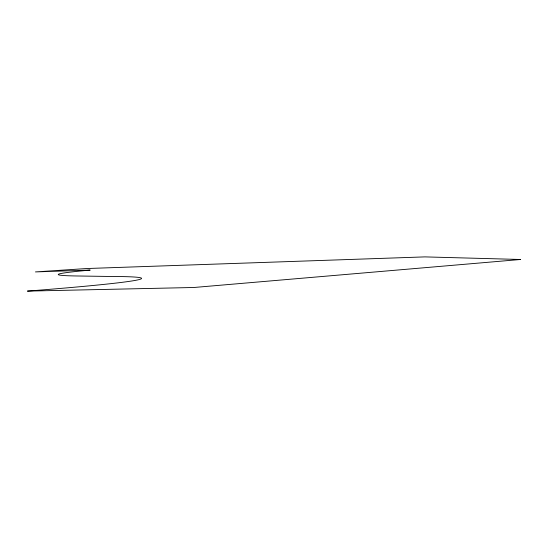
<?xml version="1.0" encoding="UTF-8"?>
<svg xmlns="http://www.w3.org/2000/svg" width="548" height="548" viewBox="0 0 548 548"><rect width="100%" height="100%" fill="white"/><g stroke="black" fill="none" stroke-linecap="round" stroke-linejoin="round"><path stroke-width="0.82" d="M520.6 259.485L193.937 287.488L27.4 291.111A404.465 9.357 -3.1 0 0 111.23 276.48L77.179 275.98A437.455 7.953 -2.6 0 1 90.173 270.089L35.442 271.918L86.858 268.527L424.878 256.889L520.6 259.485"/></g></svg>
